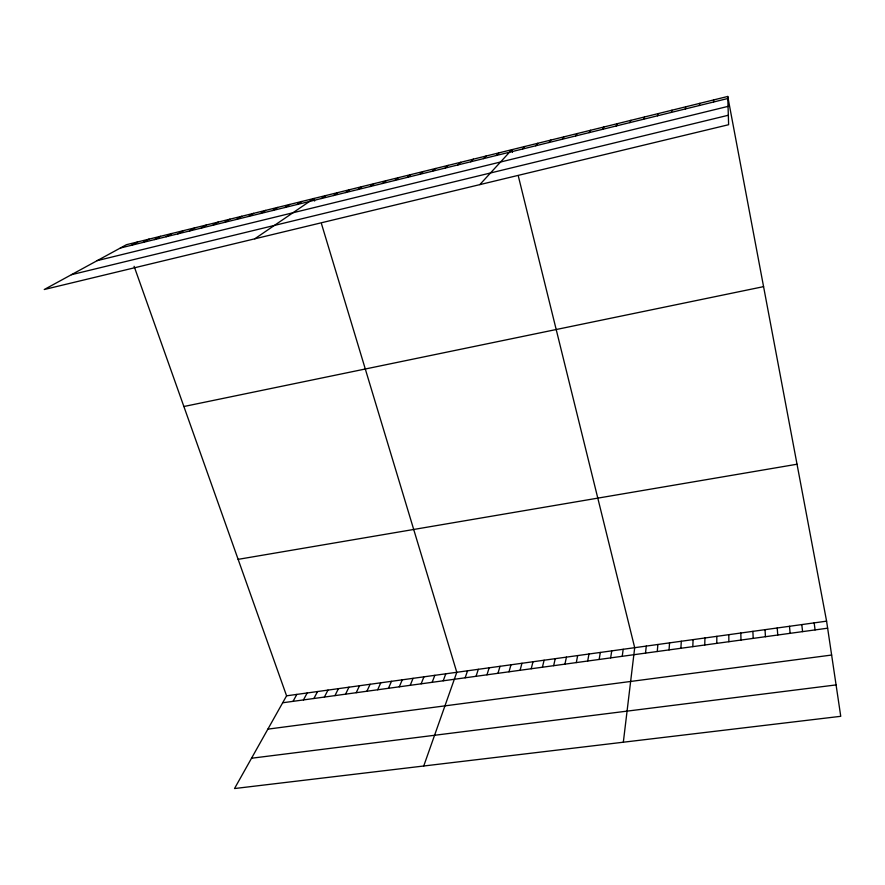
<?xml version="1.0" encoding="UTF-8"?>
<svg xmlns="http://www.w3.org/2000/svg" width="885" height="885" viewBox="0 0 885 885"><rect width="100%" height="100%" fill="white"/><g stroke="black" fill="none" stroke-linecap="round" stroke-linejoin="round"><path stroke-width="1.33" d="M716.784 643.373L716.839 636.337M704.759 645.01L704.936 637.985M692.8 646.647L693.088 639.623M713.575 102.007L713.675 99.916M680.897 648.274L681.295 641.249M669.049 649.9L669.558 642.875M657.256 651.515L657.887 644.49M645.53 653.119L646.26 646.094M623.328 742.216L634.7 647.687L518.422 176.447M699.427 105.481L699.692 103.368M622.232 656.305L623.184 649.28M610.661 657.887L611.723 650.873M599.156 659.469L600.318 652.444M587.695 661.029L588.967 654.015M685.355 108.944L685.775 106.797M576.29 662.588L577.673 655.575M564.94 664.148L566.422 657.135M553.645 665.686L555.238 658.683M542.405 667.224L544.098 660.221M531.21 668.761L533.002 661.748M671.372 112.395L671.947 110.205M520.081 670.288L521.962 663.274M508.997 671.803L510.977 664.801M497.956 673.308L500.036 666.305M486.971 674.812L489.151 667.81M476.041 676.306L478.32 669.314M657.455 115.813L658.186 113.601M465.156 677.799L467.534 670.808M423.727 766.001L456.793 672.29L321.498 223.816M443.219 680.797L445.786 673.806M432.157 682.313L434.823 675.321M421.16 683.817L423.915 676.837M643.627 119.221L644.512 116.975M410.209 685.322L413.052 678.33M399.301 686.815L402.244 679.824M388.449 688.298L391.48 681.317M377.652 689.769L380.771 682.8M629.877 122.606L630.905 120.327M366.899 691.24L370.118 684.271M356.201 692.712L359.509 685.742M345.559 694.161L348.944 687.202M334.95 695.61L338.435 688.652M324.397 697.059L327.97 690.101M616.192 125.969L617.387 123.657M313.898 698.497L317.549 691.539M303.444 699.924L307.172 692.977M293.035 701.351L296.851 694.404M134.111 266.308L286.574 695.82L234.514 788.546L840.75 716.308L826.59 621.159L727.747 96.454L126.433 244.702L44.25 289.517L728.62 124.708L727.747 96.454M602.596 129.321L603.935 126.975M589.067 132.65L590.549 130.272M575.615 135.958L577.252 133.558M562.24 139.255L564.022 136.821M548.943 142.518L550.857 140.062M535.724 145.782L537.77 143.293M522.559 149.012L524.761 146.501M479.836 184.611L511.818 149.687L512.481 152.375M496.474 155.439L498.941 152.862M483.531 158.625L486.142 156.014M470.665 161.789L473.398 159.156M457.866 164.942L460.731 162.287M445.133 168.073L448.131 165.384M432.477 171.192L435.597 168.482M419.877 174.29L423.13 171.546M407.354 177.376L410.74 174.611M394.898 180.44L398.405 177.653M382.508 183.494L386.137 180.673M370.184 186.525L373.924 183.682M357.916 189.545L361.788 186.68M345.725 192.543L349.708 189.655M333.59 195.53L337.705 192.609M321.532 198.494L325.746 195.563M254.758 238.817L313.865 198.494L314.629 201.028M297.227 204.479L301.674 201.492M284.992 207.488L289.561 204.479M272.823 210.486L277.503 207.455M260.71 213.462L265.511 210.409M248.674 216.427L253.586 213.351M236.704 219.38L241.727 216.272M224.79 222.312L229.923 219.181M212.942 225.221L218.186 222.08M201.16 228.12L206.504 224.956M189.434 231.007L194.888 227.821M177.774 233.883L183.328 230.675M166.17 236.737L171.834 233.507M154.632 239.57L160.395 236.328M143.149 242.401L149.023 239.127M131.732 245.211L137.695 241.926M120.371 248.01L727.813 98.501M97.217 260.632L728.056 106.377M71.408 274.704L728.333 115.249M183.881 406.514L763.578 286.64M238.131 559.353L797.031 464.227M286.574 695.82L826.59 621.159M282.68 702.767L827.641 628.195M267.867 729.14L831.635 655.044M251.539 758.235L836.082 684.913M814.156 622.885L815.085 629.921M801.788 624.589L802.584 631.625M789.475 626.292L790.139 633.328M777.218 627.985L777.76 635.021M765.027 629.678L765.448 636.713M752.892 631.348L753.19 638.384M740.811 633.018L740.999 640.054M728.797 634.678L728.864 641.714"/></g></svg>
